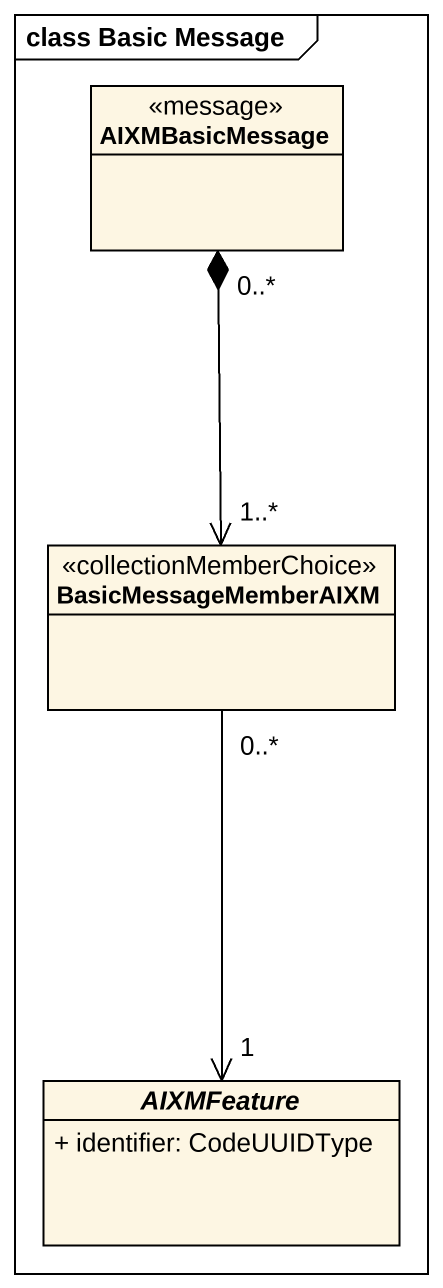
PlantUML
@startuml
mainframe class Basic Message
hide circle
hide empty members
skinparam classAttributeIconSize 0
class AIXMBasicMessage <<message>>
class BasicMessageMemberAIXM <<collectionMemberChoice>>
abstract class AIXMFeature {
  + identifier: CodeUUIDType
}
AIXMBasicMessage "0..*" *--> "1..*" BasicMessageMemberAIXM
BasicMessageMemberAIXM "0..*" --> "1" AIXMFeature
@enduml
